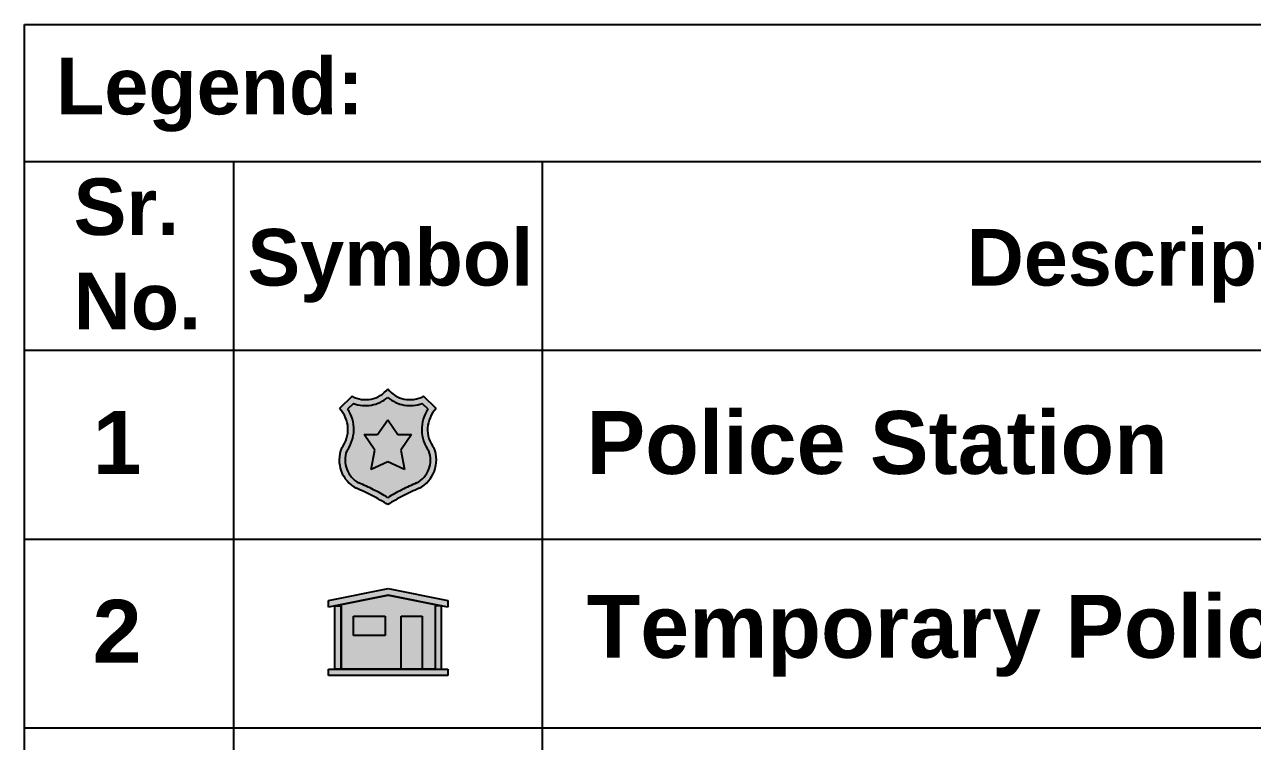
# Model space of a CAD drawing. Header units: metres. Extents: x 125.25 to 127.94, y 109.47 to 110.92.
# Drawn here: x 126.4456 to 126.6407, y 109.8515 to 109.9654 of the extents above; entities that cross this region are included whole.
import ezdxf

# ---------------------------------------------------------------- set-up
doc = ezdxf.new("R2010")
doc.units = ezdxf.units.M
doc.linetypes.add('DASHEDX2', pattern=[38.099999999999994, 25.4, -12.7])
doc.styles.get("Standard").update_dxf_attribs({"font": 'arial.ttf'})
pattern_1 = [(0, (-128.0423180496289, -109.9879307007903), (0, 6.985), [5.08, -1.905]), (90, (-128.0423180496289, -109.9879307007903), (-6.985, 4.277078946022131e-16), [5.08, -1.905])]
pattern_2 = [(0, (0, 0), (0, 6.985), [5.08, -1.905]), (90, (0, 0), (-6.985, 4.277078946022131e-16), [5.08, -1.905])]

# ---------------------------------------------------------------- blocks, each defined once
blk = doc.blocks.new('A$C6D4D40FA')
at = {"linetype": 'DASHEDX2', "true_color": 0x000000, "transparency": 33554687}
h = blk.add_hatch(dxfattribs=at)
h.set_pattern_fill('ANGLE', color=18)
h.set_pattern_definition(pattern_2)
edge = h.paths.add_edge_path()
edge.add_arc((0.0111702626784692, 0.05651646010767983), 0.01203900365993764, 241.84390929918442, 321.461919638302, ccw=False)
edge.add_line((0.005489355071546242, 0.04590208787539041), (0.0001382701620400439, 0.04068133168566135))
edge.add_arc((-0.008983421675310138, 0.03185737990505711), 0.01269123268252575, -38.28094466255288, 44.04948053276331, ccw=False)
edge.add_arc((0.01355931804024689, 0.01893521627134152), 0.01355971261241095, 158.0903931504418, 242.5068763699244)
edge.add_arc((-0.0259802396118242, -0.07335222524231123), 0.08688536257286007, 57.59075508718672, 67.47841812669998, ccw=False)
edge.add_arc((0.06715444369090832, -0.07335222524231123), 0.08688536257286007, 112.5215818733, 122.4092449128133, ccw=False)
edge.add_arc((0.02761488603883723, 0.01893521627134152), 0.01355971261241095, 297.4931236300757, 381.9096068495582)
edge.add_arc((0.05015762575439426, 0.03185737990505711), 0.01269123268252575, 135.9505194672367, 218.280944662553, ccw=False)
edge.add_line((0.04103593391704408, 0.04068133168566135), (0.03568484900753788, 0.04590208787539041))
edge.add_arc((0.03000394140061492, 0.05651646010767983), 0.01203900365993764, 218.538080361698, 298.1560907008156, ccw=False)
h = blk.add_hatch(dxfattribs=at)
h.set_pattern_fill('ANGLE', color=18)
h.set_pattern_definition(pattern_2)
edge = h.paths.add_edge_path(flags=16)
edge.add_arc((0.01117026267849055, 0.05651646010767047), 0.01453900365991684, 249.23201427472668, 310.3680361022112, ccw=False)
edge.add_line((0.006014956332819565, 0.04292214350456902), (0.003518833811824607, 0.04048681546881028))
edge.add_arc((-0.008983421675311583, 0.03185737990504351), 0.01519123268253204, -36.79483663115002, 34.61461385876498, ccw=False)
edge.add_arc((0.01355931806438329, 0.01893521620807422), 0.01105971256789891, 159.775410179667, 241.9771746281703)
edge.add_arc((-0.02598023968845019, -0.07335222520333093), 0.08938536257951002, 58.60247302729181, 67.40481105756407, ccw=False)
edge.add_arc((0.06715444368985443, -0.07335222524277976), 0.08938536257289108, 112.5951888763378, 121.39752691721961, ccw=False)
edge.add_arc((0.02761488603484388, 0.01893521626091458), 0.01105971261975169, 298.0228252284066, 380.2245879563536)
edge.add_arc((0.05015762575447965, 0.03185737990063937), 0.01519123268509485, 145.3853861277885, 216.7948378600259, ccw=False)
edge.add_line((0.03765537026725951, 0.04048681546879607), (0.03515924774626455, 0.04292214350455481))
edge.add_arc((0.03000394138441131, 0.0565164601104579), 0.01453900366827442, 229.6319638760054, 290.76798578098635, ccw=False)
edge = h.paths.add_edge_path()
edge.add_arc((0.0111702626784692, 0.05651646010767983), 0.01203900365993764, 241.84390929918442, 321.461919638302, ccw=False)
edge.add_line((0.005489355071546242, 0.04590208787539041), (0.0001382701620400439, 0.04068133168566135))
edge.add_arc((-0.008983421675310138, 0.03185737990505711), 0.01269123268252575, -38.28094466255288, 44.04948053276331, ccw=False)
edge.add_arc((0.01355931804024689, 0.01893521627134152), 0.01355971261241095, 158.0903931504418, 242.5068763699244)
edge.add_arc((-0.0259802396118242, -0.07335222524231123), 0.08688536257286007, 57.59075508718672, 67.47841812669998, ccw=False)
edge.add_arc((0.06715444369090832, -0.07335222524231123), 0.08688536257286007, 112.5215818733, 122.4092449128133, ccw=False)
edge.add_arc((0.02761488603883723, 0.01893521627134152), 0.01355971261241095, 297.4931236300757, 381.9096068495582)
edge.add_arc((0.05015762575439426, 0.03185737990505711), 0.01269123268252575, 135.9505194672367, 218.280944662553, ccw=False)
edge.add_line((0.04103593391704408, 0.04068133168566135), (0.03568484900753788, 0.04590208787539041))
edge.add_arc((0.03000394140061492, 0.05651646010767983), 0.01203900365993764, 218.538080361698, 298.1560907008156, ccw=False)
h = blk.add_hatch(dxfattribs=at)
h.set_pattern_fill('ANGLE', color=18)
h.set_pattern_definition(pattern_2)
edge = h.paths.add_edge_path()
edge.add_arc((0.0111702626784692, 0.05651646010767983), 0.01203900365993764, 241.84390929918442, 321.461919638302, ccw=False)
edge.add_line((0.005489355071546242, 0.04590208787539041), (0.0001382701620400439, 0.04068133168566135))
edge.add_arc((-0.008983421675310138, 0.03185737990505711), 0.01269123268252575, -38.28094466255288, 44.04948053276331, ccw=False)
edge.add_arc((0.01355931804024689, 0.01893521627134152), 0.01355971261241095, 158.0903931504418, 242.5068763699244)
edge.add_arc((-0.0259802396118242, -0.07335222524231123), 0.08688536257286007, 57.59075508718672, 67.47841812669998, ccw=False)
edge.add_arc((0.06715444369090832, -0.07335222524231123), 0.08688536257286007, 112.5215818733, 122.4092449128133, ccw=False)
edge.add_arc((0.02761488603883723, 0.01893521627134152), 0.01355971261241095, 297.4931236300757, 381.9096068495582)
edge.add_arc((0.05015762575439426, 0.03185737990505711), 0.01269123268252575, 135.9505194672367, 218.280944662553, ccw=False)
edge.add_line((0.04103593391704408, 0.04068133168566135), (0.03568484900753788, 0.04590208787539041))
edge.add_arc((0.03000394140061492, 0.05651646010767983), 0.01203900365993764, 218.538080361698, 298.1560907008156, ccw=False)
edge = h.paths.add_edge_path(flags=16)
edge.add_arc((0.01117026267849055, 0.05651646010767047), 0.01453900365991684, 249.23201427472668, 310.3680361022112, ccw=False)
edge.add_line((0.006014956332819565, 0.04292214350456902), (0.003518833811824607, 0.04048681546881028))
edge.add_arc((-0.008983421675311583, 0.03185737990504351), 0.01519123268253204, -36.79483663115002, 34.61461385876498, ccw=False)
edge.add_arc((0.01355931806438329, 0.01893521620807422), 0.01105971256789891, 159.775410179667, 241.9771746281703)
edge.add_arc((-0.02598023968845019, -0.07335222520333093), 0.08938536257951002, 58.60247302729181, 67.40481105756407, ccw=False)
edge.add_arc((0.06715444368985443, -0.07335222524277976), 0.08938536257289108, 112.5951888763378, 121.39752691721961, ccw=False)
edge.add_arc((0.02761488603484388, 0.01893521626091458), 0.01105971261975169, 298.0228252284066, 380.2245879563536)
edge.add_arc((0.05015762575447965, 0.03185737990063937), 0.01519123268509485, 145.3853861277885, 216.7948378600259, ccw=False)
edge.add_line((0.03765537026725951, 0.04048681546879607), (0.03515924774626455, 0.04292214350455481))
edge.add_arc((0.03000394138441131, 0.0565164601104579), 0.01453900366827442, 229.6319638760054, 290.76798578098635, ccw=False)
at = {"linetype": 'DASHEDX2', "transparency": 33554687}
h = blk.add_hatch(color=7, dxfattribs=at)
h.dxf.hatch_style = 1
edge = h.paths.add_edge_path()
edge.add_arc((0.0111702626784692, 0.05651646010767983), 0.01203900365993764, 241.84390929918442, 321.461919638302, ccw=False)
edge.add_line((0.005489355071546242, 0.04590208787539041), (0.0001382701620400439, 0.04068133168566135))
edge.add_arc((-0.008983421675310138, 0.03185737990505711), 0.01269123268252575, -38.28094466255288, 44.04948053276331, ccw=False)
edge.add_arc((0.01355931804024689, 0.01893521627134152), 0.01355971261241095, 158.0903931504418, 242.5068763699244)
edge.add_arc((-0.0259802396118242, -0.07335222524231123), 0.08688536257286007, 57.59075508718672, 67.47841812669998, ccw=False)
edge.add_arc((0.06715444369090832, -0.07335222524231123), 0.08688536257286007, 112.5215818733, 122.4092449128133, ccw=False)
edge.add_arc((0.02761488603883723, 0.01893521627134152), 0.01355971261241095, 297.4931236300757, 381.9096068495582)
edge.add_arc((0.05015762575439426, 0.03185737990505711), 0.01269123268252575, 135.9505194672367, 218.280944662553, ccw=False)
edge.add_line((0.04103593391704408, 0.04068133168566135), (0.03568484900753788, 0.04590208787539041))
edge.add_arc((0.03000394140061492, 0.05651646010767983), 0.01203900365993764, 218.538080361698, 298.1560907008156, ccw=False)
h.paths.add_polyline_path([(0.0249086175055595, 0.02973034047899148), (0.03063407355958248, 0.02973034047899148), (0.02612255680384123, 0.0230711520213589), (0.02761413524274303, 0.01483187814368137), (0.02058710203954206, 0.01814415037563322), (0.01356006883634109, 0.01483187814368137), (0.01505164727524289, 0.0230711520213589), (0.01054013051950164, 0.02973034047899148), (0.01626558657352462, 0.02973034047899148), (0.02058710203954206, 0.03592752747701411)], flags=0)
edge = h.paths.add_edge_path(flags=16)
edge.add_arc((0.01117026267849055, 0.05651646010767047), 0.01453900365991684, 249.23201427472668, 310.3680361022112, ccw=False)
edge.add_line((0.006014956332819565, 0.04292214350456902), (0.003518833811824607, 0.04048681546881028))
edge.add_arc((-0.008983421675311583, 0.03185737990504351), 0.01519123268253204, -36.79483663115002, 34.61461385876498, ccw=False)
edge.add_arc((0.01355931806438329, 0.01893521620807422), 0.01105971256789891, 159.775410179667, 241.9771746281703)
edge.add_arc((-0.02598023968845019, -0.07335222520333093), 0.08938536257951002, 58.60247302729181, 67.40481105756407, ccw=False)
edge.add_arc((0.06715444368985443, -0.07335222524277976), 0.08938536257289108, 112.5951888763378, 121.39752691721961, ccw=False)
edge.add_arc((0.02761488603484388, 0.01893521626091458), 0.01105971261975169, 298.0228252284066, 380.2245879563536)
edge.add_arc((0.05015762575447965, 0.03185737990063937), 0.01519123268509485, 145.3853861277885, 216.7948378600259, ccw=False)
edge.add_line((0.03765537026725951, 0.04048681546879607), (0.03515924774626455, 0.04292214350455481))
edge.add_arc((0.03000394138441131, 0.0565164601104579), 0.01453900366827442, 229.6319638760054, 290.76798578098635, ccw=False)
h = blk.add_hatch(dxfattribs=at)
h.set_pattern_fill('ANGLE', color=5)
h.set_pattern_definition(pattern_1)
edge = h.paths.add_edge_path()
edge.add_arc((0.01117026267849055, 0.05651646010767047), 0.01453900365991684, 249.23201427472668, 310.3680361022112, ccw=False)
edge.add_line((0.006014956332819565, 0.04292214350456902), (0.003518833811824607, 0.04048681546881028))
edge.add_arc((-0.008983421675311583, 0.03185737990504351), 0.01519123268253204, -36.79483663115002, 34.61461385876498, ccw=False)
edge.add_arc((0.01355931806438329, 0.01893521620807422), 0.01105971256789891, 159.775410179667, 241.9771746281703)
edge.add_arc((-0.02598023968845019, -0.07335222520333093), 0.08938536257951002, 58.60247302729181, 67.40481105756407, ccw=False)
edge.add_arc((0.06715444368985443, -0.07335222524277976), 0.08938536257289108, 112.5951888763378, 121.39752691721961, ccw=False)
edge.add_arc((0.02761488603484388, 0.01893521626091458), 0.01105971261975169, 298.0228252284066, 380.2245879563536)
edge.add_arc((0.05015762575447965, 0.03185737990063937), 0.01519123268509485, 145.3853861277885, 216.7948378600259, ccw=False)
edge.add_line((0.03765537026725951, 0.04048681546879607), (0.03515924774626455, 0.04292214350455481))
edge.add_arc((0.03000394138441131, 0.0565164601104579), 0.01453900366827442, 229.6319638760054, 290.76798578098635, ccw=False)
h = blk.add_hatch(dxfattribs=at)
h.set_pattern_fill('ANGLE', color=5)
h.set_pattern_definition(pattern_2)
edge = h.paths.add_edge_path()
edge.add_arc((0.01117026267849055, 0.05651646010767047), 0.01453900365991684, 249.23201427472668, 310.3680361022112, ccw=False)
edge.add_line((0.006014956332819565, 0.04292214350456902), (0.003518833811824607, 0.04048681546881028))
edge.add_arc((-0.008983421675311583, 0.03185737990504351), 0.01519123268253204, -36.79483663115002, 34.61461385876498, ccw=False)
edge.add_arc((0.01355931806438329, 0.01893521620807422), 0.01105971256789891, 159.775410179667, 241.9771746281703)
edge.add_arc((-0.02598023968845019, -0.07335222520333093), 0.08938536257951002, 58.60247302729181, 67.40481105756407, ccw=False)
edge.add_arc((0.06715444368985443, -0.07335222524277976), 0.08938536257289108, 112.5951888763378, 121.39752691721961, ccw=False)
edge.add_arc((0.02761488603484388, 0.01893521626091458), 0.01105971261975169, 298.0228252284066, 380.2245879563536)
edge.add_arc((0.05015762575447965, 0.03185737990063937), 0.01519123268509485, 145.3853861277885, 216.7948378600259, ccw=False)
edge.add_line((0.03765537026725951, 0.04048681546879607), (0.03515924774626455, 0.04292214350455481))
edge.add_arc((0.03000394138441131, 0.0565164601104579), 0.01453900366827442, 229.6319638760054, 290.76798578098635, ccw=False)
h = blk.add_hatch(dxfattribs=at)
h.set_pattern_fill('ANGLE', color=5)
h.set_pattern_definition(pattern_2)
edge = h.paths.add_edge_path()
edge.add_arc((0.01117026267849055, 0.05651646010767047), 0.01453900365991684, 249.23201427472668, 310.3680361022112, ccw=False)
edge.add_line((0.006014956332819565, 0.04292214350456902), (0.003518833811824607, 0.04048681546881028))
edge.add_arc((-0.008983421675311583, 0.03185737990504351), 0.01519123268253204, -36.79483663115002, 34.61461385876498, ccw=False)
edge.add_arc((0.01355931806438329, 0.01893521620807422), 0.01105971256789891, 159.775410179667, 241.9771746281703)
edge.add_arc((-0.02598023968845019, -0.07335222520333093), 0.08938536257951002, 58.60247302729181, 67.40481105756407, ccw=False)
edge.add_arc((0.06715444368985443, -0.07335222524277976), 0.08938536257289108, 112.5951888763378, 121.39752691721961, ccw=False)
edge.add_arc((0.02761488603484388, 0.01893521626091458), 0.01105971261975169, 298.0228252284066, 380.2245879563536)
edge.add_arc((0.05015762575447965, 0.03185737990063937), 0.01519123268509485, 145.3853861277885, 216.7948378600259, ccw=False)
edge.add_line((0.03765537026725951, 0.04048681546879607), (0.03515924774626455, 0.04292214350455481))
edge.add_arc((0.03000394138441131, 0.0565164601104579), 0.01453900366827442, 229.6319638760054, 290.76798578098635, ccw=False)
h = blk.add_hatch(dxfattribs=at)
h.set_pattern_fill('ANGLE', color=5)
h.set_pattern_definition(pattern_2)
edge = h.paths.add_edge_path()
edge.add_arc((0.01117026267849055, 0.05651646010767047), 0.01453900365991684, 249.23201427472668, 310.3680361022112, ccw=False)
edge.add_line((0.006014956332819565, 0.04292214350456902), (0.003518833811824607, 0.04048681546881028))
edge.add_arc((-0.008983421675311583, 0.03185737990504351), 0.01519123268253204, -36.79483663115002, 34.61461385876498, ccw=False)
edge.add_arc((0.01355931806438329, 0.01893521620807422), 0.01105971256789891, 159.775410179667, 241.9771746281703)
edge.add_arc((-0.02598023968845019, -0.07335222520333093), 0.08938536257951002, 58.60247302729181, 67.40481105756407, ccw=False)
edge.add_arc((0.06715444368985443, -0.07335222524277976), 0.08938536257289108, 112.5951888763378, 121.39752691721961, ccw=False)
edge.add_arc((0.02761488603484388, 0.01893521626091458), 0.01105971261975169, 298.0228252284066, 380.2245879563536)
edge.add_arc((0.05015762575447965, 0.03185737990063937), 0.01519123268509485, 145.3853861277885, 216.7948378600259, ccw=False)
edge.add_line((0.03765537026725951, 0.04048681546879607), (0.03515924774626455, 0.04292214350455481))
edge.add_arc((0.03000394138441131, 0.0565164601104579), 0.01453900366827442, 229.6319638760054, 290.76798578098635, ccw=False)
h = blk.add_hatch(color=5, dxfattribs=at)
h.dxf.hatch_style = 1
edge = h.paths.add_edge_path()
edge.add_arc((0.01117026267849055, 0.05651646010767047), 0.01453900365991684, 249.23201427472668, 310.3680361022112, ccw=False)
edge.add_line((0.006014956332819565, 0.04292214350456902), (0.003518833811824607, 0.04048681546881028))
edge.add_arc((-0.008983421675311583, 0.03185737990504351), 0.01519123268253204, -36.79483663115002, 34.61461385876498, ccw=False)
edge.add_arc((0.01355931806438329, 0.01893521620807422), 0.01105971256789891, 159.775410179667, 241.9771746281703)
edge.add_arc((-0.02598023968845019, -0.07335222520333093), 0.08938536257951002, 58.60247302729181, 67.40481105756407, ccw=False)
edge.add_arc((0.06715444368985443, -0.07335222524277976), 0.08938536257289108, 112.5951888763378, 121.39752691721961, ccw=False)
edge.add_arc((0.02761488603484388, 0.01893521626091458), 0.01105971261975169, 298.0228252284066, 380.2245879563536)
edge.add_arc((0.05015762575447965, 0.03185737990063937), 0.01519123268509485, 145.3853861277885, 216.7948378600259, ccw=False)
edge.add_line((0.03765537026725951, 0.04048681546879607), (0.03515924774626455, 0.04292214350455481))
edge.add_arc((0.03000394138441131, 0.0565164601104579), 0.01453900366827442, 229.6319638760054, 290.76798578098635, ccw=False)
h.paths.add_polyline_path([(0.0249086175055595, 0.02973034047899148), (0.03063407355958248, 0.02973034047899148), (0.02612255680384123, 0.0230711520213589), (0.02761413524274303, 0.01483187814368137), (0.02058710203954206, 0.01814415037563322), (0.01356006883634109, 0.01483187814368137), (0.01505164727524289, 0.0230711520213589), (0.01054013051950164, 0.02973034047899148), (0.01626558657352462, 0.02973034047899148), (0.02058710203954206, 0.03592752747701411)], flags=16)
at = {"linetype": 'DASHEDX2', "true_color": 0xffffff, "transparency": 33554687}
h = blk.add_hatch(dxfattribs=at)
h.set_pattern_fill('ANGLE')
h.set_pattern_definition(pattern_1)
h.paths.add_polyline_path([(0.0249086175055595, 0.02973034047899148), (0.03063407355958248, 0.02973034047899148), (0.02612255680384123, 0.0230711520213589), (0.02761413524274303, 0.01483187814368137), (0.02058710203954206, 0.01814415037563322), (0.01356006883634109, 0.01483187814368137), (0.01505164727524289, 0.0230711520213589), (0.01054013051950164, 0.02973034047899148), (0.01626558657352462, 0.02973034047899148), (0.02058710203954206, 0.03592752747701411)])
h = blk.add_hatch(dxfattribs=at)
h.set_pattern_fill('ANGLE')
h.set_pattern_definition(pattern_2)
h.paths.add_polyline_path([(0.0249086175055595, 0.02973034047899148), (0.03063407355958248, 0.02973034047899148), (0.02612255680384123, 0.0230711520213589), (0.02761413524274303, 0.01483187814368137), (0.02058710203954206, 0.01814415037563322), (0.01356006883634109, 0.01483187814368137), (0.01505164727524289, 0.0230711520213589), (0.01054013051950164, 0.02973034047899148), (0.01626558657352462, 0.02973034047899148), (0.02058710203954206, 0.03592752747701411)])
h = blk.add_hatch(dxfattribs=at)
h.set_pattern_fill('ANGLE')
h.set_pattern_definition(pattern_2)
h.paths.add_polyline_path([(0.0249086175055595, 0.02973034047899148), (0.03063407355958248, 0.02973034047899148), (0.02612255680384123, 0.0230711520213589), (0.02761413524274303, 0.01483187814368137), (0.02058710203954206, 0.01814415037563322), (0.01356006883634109, 0.01483187814368137), (0.01505164727524289, 0.0230711520213589), (0.01054013051950164, 0.02973034047899148), (0.01626558657352462, 0.02973034047899148), (0.02058710203954206, 0.03592752747701411)])
h = blk.add_hatch(dxfattribs=at)
h.set_pattern_fill('ANGLE')
h.set_pattern_definition(pattern_2)
h.paths.add_polyline_path([(0.0249086175055595, 0.02973034047899148), (0.03063407355958248, 0.02973034047899148), (0.02612255680384123, 0.0230711520213589), (0.02761413524274303, 0.01483187814368137), (0.02058710203954206, 0.01814415037563322), (0.01356006883634109, 0.01483187814368137), (0.01505164727524289, 0.0230711520213589), (0.01054013051950164, 0.02973034047899148), (0.01626558657352462, 0.02973034047899148), (0.02058710203954206, 0.03592752747701411)])
h = blk.add_hatch(color=7, dxfattribs=at)
h.dxf.hatch_style = 1
h.paths.add_polyline_path([(0.0249086175055595, 0.02973034047899148), (0.03063407355958248, 0.02973034047899148), (0.02612255680384123, 0.0230711520213589), (0.02761413524274303, 0.01483187814368137), (0.02058710203954206, 0.01814415037563322), (0.01356006883634109, 0.01483187814368137), (0.01505164727524289, 0.0230711520213589), (0.01054013051950164, 0.02973034047899148), (0.01626558657352462, 0.02973034047899148), (0.02058710203954206, 0.03592752747701411)])
at = {"color": 18, "linetype": 'DASHEDX2', "true_color": 0x000000}
for points in [[(0.02058710203954206, 0.04901574377043971, -0.3620838317340743), (0.005489355071546242, 0.04590208787539041), (0.0001382701620400439, 0.04068133168566135, -0.375528860958204), (0.0009789732776823712, 0.02399493284306686, 0.3859505184982289), (0.007299583088098416, 0.006906852938783459, -0.04316985653497771), (0.02058710203954206, -1.844284724938916e-10, -0.04316985653497771), (0.0338746209909857, 0.006906852938783459, 0.3859505184982289), (0.04019523080140175, 0.02399493284306686, -0.375528860958204), (0.04103593391704408, 0.04068133168566135), (0.03568484900753788, 0.04590208787539041, -0.3620838317340743)], [(0.0205871020266386, 0.04543919672205732, -0.2732690163984192), (0.006014956332819565, 0.04292214350456902), (0.003518833811824607, 0.04048681546881028, -0.3220732791136005), (0.003181494911046912, 0.02275856927607833, 0.3748884394157037), (0.008363207714779719, 0.00917213885924184, -0.03842634162386304), (0.02058710203937153, 0.00294473232365533, -0.03842634167022369), (0.03281099638437013, 0.009172138853301703, 0.3748884308532679), (0.03799270936121957, 0.0227585690092269, -0.3220732850965462), (0.03765537026725951, 0.04048681546879607), (0.03515924774626455, 0.04292214350455481, -0.2732690167618125)]]:
    blk.add_lwpolyline(points, format="xyb", close=True, dxfattribs=at)
blk.add_lwpolyline([(0.0249086175055595, 0.02973034047899148), (0.03063407355958248, 0.02973034047899148), (0.02612255680384123, 0.0230711520213589), (0.02761413524274303, 0.01483187814368137), (0.02058710203954206, 0.01814415037563322), (0.01356006883634109, 0.01483187814368137), (0.01505164727524289, 0.0230711520213589), (0.01054013051950164, 0.02973034047899148), (0.01626558657352462, 0.02973034047899148), (0.02058710203954206, 0.03592752747701411)], close=True, dxfattribs=at)
blk = doc.blocks.new('A$C520F0B12')
at = {"linetype": 'DASHEDX2', "true_color": 0xffffff, "transparency": 33554687}
h = blk.add_hatch(dxfattribs=at)
h.set_pattern_fill('ANGLE')
h.set_pattern_definition(pattern_2)
h.paths.add_polyline_path([(0.01486724748733807, 0.001796118955226689), (0.01157352023155285, 0.001796118955226689), (0.01157352023155285, 0.01025309582332803), (0.01486724748733807, 0.01025309582332803)])
h.paths.add_polyline_path([(0.003977147757057799, 0.01025309582332803), (0.00900952392387229, 0.01025309582332803), (0.00900952392387229, 0.00714387026922364), (0.003977147757057799, 0.00714387026922364)])
h.paths.add_polyline_path([(0, 0.01270557272967052), (0.009480255906296975, 0.01461095321261605), (0.01896051181259395, 0.01270557272967052), (0.01896051181259395, 0.01168557537712343), (0.009480255906296975, 0.01359095586006896), (0, 0.01168557537712343)])
h.paths.add_polyline_path([(0.01796051181259395, 0.01188655945411232), (0.01696051181259395, 0.01188655945411232), (0.01696051181259395, 0.001796118955226689), (0.01796051181259395, 0.001796118955226689)])
h.paths.add_polyline_path([(0.001, 0.01188655945411232), (0.002, 0.01188655945411232), (0.002, 0.001796118955226689), (0.001, 0.001796118955226689)])
h.paths.add_polyline_path([(0, 0.001796118955226689), (0.01896051181259395, 0.001796118955226689), (0.01896051181259395, 0.0007961189552266887), (0, 0.0007961189552266887)])
at = {"linetype": 'DASHEDX2', "true_color": 0x000000, "transparency": 33554687}
h = blk.add_hatch(color=18, dxfattribs=at)
h.dxf.hatch_style = 1
h.paths.add_polyline_path([(0, 0.01270557272967052), (0.009480255906296975, 0.01461095321261605), (0.01896051181259395, 0.01270557272967052), (0.01896051181259395, 0.01168557537712343), (0.009480255906296975, 0.01359095586006896), (0, 0.01168557537712343)])
h.paths.add_polyline_path([(0, 0.001796118955226689), (0.01896051181259395, 0.001796118955226689), (0.01896051181259395, 0.0007961189552266887), (0, 0.0007961189552266887)])
h.paths.add_polyline_path([(0.001, 0.01188655945411232), (0.002, 0.01188655945411232), (0.002, 0.001796118955226689), (0.001, 0.001796118955226689)])
h.paths.add_polyline_path([(0.01796051181259395, 0.01188655945411232), (0.01696051181259395, 0.01188655945411232), (0.01696051181259395, 0.001796118955226689), (0.01796051181259395, 0.001796118955226689)])
at = {"linetype": 'DASHEDX2', "transparency": 33554687}
h = blk.add_hatch(dxfattribs=at)
h.set_pattern_fill('ANGLE', color=5)
h.set_pattern_definition(pattern_2)
h.paths.add_polyline_path([(0.002, 0.001796118955226689), (0.002, 0.01188655945411232), (0.001, 0.01188655945411232), (0.009480255906296975, 0.01359095586006896), (0.01796051181259395, 0.01188655945411232), (0.01696051181259395, 0.01188655945411232), (0.01696051181259395, 0.001796118955226689)])
h.paths.add_polyline_path([(0.01486724748733807, 0.001796118955226689), (0.01157352023155285, 0.001796118955226689), (0.01157352023155285, 0.01025309582332803), (0.01486724748733807, 0.01025309582332803)], flags=17)
h.paths.add_polyline_path([(0.003977147757057799, 0.01025309582332803), (0.00900952392387229, 0.01025309582332803), (0.00900952392387229, 0.00714387026922364), (0.003977147757057799, 0.00714387026922364)], flags=16)
h.paths.add_polyline_path([(0.01796051181259395, 0.01188655945411232), (0.01696051181259395, 0.01188655945411232), (0.01696051181259395, 0.001796118955226689), (0.01796051181259395, 0.001796118955226689)], flags=17)
h.paths.add_polyline_path([(0.001, 0.01188655945411232), (0.002, 0.01188655945411232), (0.002, 0.001796118955226689), (0.001, 0.001796118955226689)])
h = blk.add_hatch(color=5, dxfattribs=at)
h.dxf.hatch_style = 1
h.paths.add_polyline_path([(0.002, 0.001796118955226689), (0.002, 0.01188655945411232), (0.001, 0.01188655945411232), (0.009480255906296975, 0.01359095586006896), (0.01796051181259395, 0.01188655945411232), (0.01696051181259395, 0.01188655945411232), (0.01696051181259395, 0.001796118955226689)])
h.paths.add_polyline_path([(0.01486724748733807, 0.001796118955226689), (0.01157352023155285, 0.001796118955226689), (0.01157352023155285, 0.01025309582332803), (0.01486724748733807, 0.01025309582332803)], flags=17)
h.paths.add_polyline_path([(0.003977147757057799, 0.01025309582332803), (0.00900952392387229, 0.01025309582332803), (0.00900952392387229, 0.00714387026922364), (0.003977147757057799, 0.00714387026922364)], flags=16)
at = {"linetype": 'DASHEDX2', "true_color": 0xffffff, "transparency": 33554687}
h = blk.add_hatch(dxfattribs=at)
h.set_pattern_fill('ANGLE')
h.set_pattern_definition(pattern_2)
h.paths.add_polyline_path([(0.001, 0.01188655945411232), (0.002, 0.01188655945411232), (0.002, 0.001796118955226689), (0.001, 0.001796118955226689)])
h.paths.add_polyline_path([(0.01796051181259395, 0.01188655945411232), (0.01696051181259395, 0.01188655945411232), (0.01696051181259395, 0.001796118955226689), (0.01796051181259395, 0.001796118955226689)])
h = blk.add_hatch(color=7, dxfattribs=at)
h.dxf.hatch_style = 1
h.paths.add_polyline_path([(0.01486724748733807, 0.001796118955226689), (0.01157352023155285, 0.001796118955226689), (0.01157352023155285, 0.01025309582332803), (0.01486724748733807, 0.01025309582332803)])
h.paths.add_polyline_path([(0.003977147757057799, 0.01025309582332803), (0.00900952392387229, 0.01025309582332803), (0.00900952392387229, 0.00714387026922364), (0.003977147757057799, 0.00714387026922364)])
at = {"color": 18, "linetype": 'DASHEDX2', "true_color": 0x000000}
for points in [[(0, 0.01270557272967052), (0.009480255906296975, 0.01461095321261605), (0.01896051181259395, 0.01270557272967052), (0.01896051181259395, 0.01168557537712343), (0.009480255906296975, 0.01359095586006896), (0, 0.01168557537712343)], [(0.002, 0.001796118955226689), (0.002, 0.01188655945411232), (0.001, 0.01188655945411232), (0.009480255906296975, 0.01359095586006896), (0.01796051181259395, 0.01188655945411232), (0.01696051181259395, 0.01188655945411232), (0.01696051181259395, 0.001796118955226689)], [(0.001, 0.01188655945411232), (0.002, 0.01188655945411232), (0.002, 0.001796118955226689), (0.001, 0.001796118955226689)], [(0.01796051181259395, 0.01188655945411232), (0.01696051181259395, 0.01188655945411232), (0.01696051181259395, 0.001796118955226689), (0.01796051181259395, 0.001796118955226689)], [(0.003977147757057799, 0.01025309582332803), (0.00900952392387229, 0.01025309582332803), (0.00900952392387229, 0.00714387026922364), (0.003977147757057799, 0.00714387026922364)], [(0.01486724748733807, 0.001796118955226689), (0.01157352023155285, 0.001796118955226689), (0.01157352023155285, 0.01025309582332803), (0.01486724748733807, 0.01025309582332803)], [(0, 0.001796118955226689), (0.01896051181259395, 0.001796118955226689), (0.01896051181259395, 0.0007961189552266887), (0, 0.0007961189552266887)]]:
    blk.add_lwpolyline(points, close=True, dxfattribs=at)

msp = doc.modelspace()

# ---------------------------------------------------------------- linework, layer by layer
at = {"color": 18, "linetype": 'DASHEDX2', "true_color": 0x000000}
for p, q in [((126.4456225902573, 109.9654053362936), (126.7522227462462, 109.9654053362936)), ((126.4456225902573, 109.9436519480122), (126.7522227462462, 109.9436519480122)), ((126.478828858969, 109.9436519480123), (126.478828858969, 109.5236519480123)), ((126.5278887864951, 109.9436519480123), (126.5278887864951, 109.5236519480123)), ((126.4456225902573, 109.9136519480122), (126.7522227462462, 109.9136519480122)), ((126.4456225902573, 109.8836519480123), (126.7522227462462, 109.8836519480123)), ((126.4456225902573, 109.8536519480123), (126.7522227462462, 109.8536519480123))]:
    msp.add_line(p, q, dxfattribs=at)
msp.add_lwpolyline([(126.4456225902573, 109.9654053362936), (126.7522227462462, 109.9654053362936), (126.7522227462462, 109.5236519480123), (126.4456225902573, 109.5236519480123)], close=True, dxfattribs=at)

# ---------------------------------------------------------------- block references
at = {"color": 18, "linetype": 'DASHEDX2', "true_color": 0x000000, "xscale": 0.375, "yscale": 0.375, "zscale": 0.375}
msp.add_blockref('A$C6D4D40FA', (126.4956238301794, 109.8891208867975), dxfattribs=at)
at = {"color": 18, "linetype": 'DASHEDX2', "true_color": 0x000000}
msp.add_blockref('A$C520F0B12', (126.4939217294025, 109.8611584401528), dxfattribs=at)

# ---------------------------------------------------------------- texts
at = {"color": 18, "true_color": 0x000000, "attachment_point": 1}
for s, insert, char_height in [('{\\fArial|b1|i0|c0|p34;Legend:}', (126.4506232186328, 109.9601302694774), 0.009000000000000001), ('\\pt0.045;{\\fArial|b1|i0|c0|p34;Sr.\\PNo.}', (126.4534194164547, 109.9409617860518), 0.009000000000000001), ('\\pt0.045;{\\fArial|b1|i0|c0|p34;Symbol}', (126.4810379873169, 109.9329275923423), 0.009000000000000001), ('{\\fArial|b1|i0|c0|p34;Description}', (126.5953419826206, 109.9329275923423), 0.009000000000000001), ('{\\fArial|b1|i0|c0|p34;Police Station}', (126.5349368534398, 109.9039916722443), 0.01), ('{\\fArial|b1|i0|c0|p34;1}', (126.4564555025408, 109.9039916722443), 0.01), ('{\\fArial|b1|i0|c0|p34;Temporary Police Chowki/Shed}', (126.5349368534398, 109.8747819657549), 0.01), ('{\\fArial|b1|i0|c0|p34;2}', (126.4564555025408, 109.8739916722443), 0.01)]:
    msp.add_mtext_dynamic_manual_height_columns(s, width=0.5671065196621896, gutter_width=1.516051577029884, heights=[0], dxfattribs=dict(at, insert=insert, char_height=char_height))

doc.saveas('drawing.dxf')
